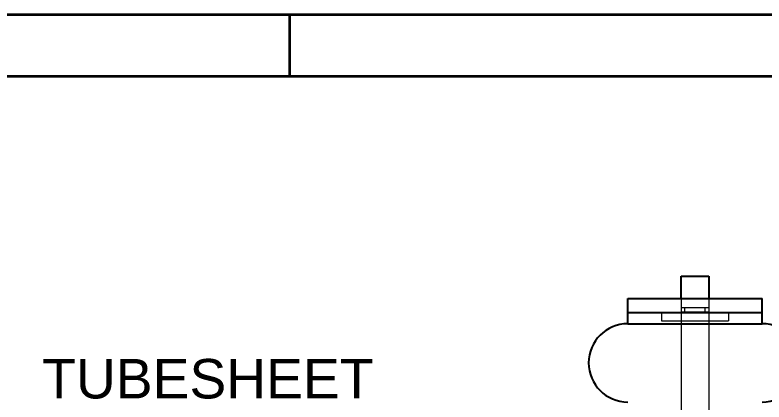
# Model space of a CAD drawing. Header units: inches. Extents: x 17 to 469, y 7 to 301.
# Drawn here: x 230.26 to 262.1, y 284.53 to 301 of the extents above; entities that cross this region are included whole.
import ezdxf

# ---------------------------------------------------------------- set-up
doc = ezdxf.new("R2010")
doc.units = ezdxf.units.IN
doc.header["$LTSCALE"] = 14
doc.header["$MEASUREMENT"] = 0
doc.linetypes.add('DASHED', pattern=[0.2067, 0.1654, -0.0413])
doc.linetypes.add('HIDD1', pattern=[0.09713, 0.064753, -0.032377])
doc.layers.get('0').update_dxf_attribs({"lineweight": 25})
for name, color, linetype, lineweight in [('Border', 7, 'Continuous', 35), ('Hidden', 7, 'DASHED', 18), ('Symbol (ANSI)', 7, 'Continuous', 25)]:
    doc.layers.add(name, color=color, linetype=linetype, lineweight=lineweight)
doc.styles.add('Note Text (ANSI)', font='arial.ttf')

# ---------------------------------------------------------------- blocks, each defined once
blk = doc.blocks.new('Borders 22x34_D')
at = {"layer": 'Border'}
for p, q in [((33.5, 21.5), (1.25, 21.5)), ((17.2812, 21.5), (17.2812, 21.3125)), ((33.3125, 21.3125), (1.25, 21.3125))]:
    blk.add_line(p, q, dxfattribs=at)
blk = doc.blocks.new('UPPER HEAD ADN ELEMENT DETAIL')
for p, q in [((-0.1023, 0.504), (-0.0603, 0.504)), ((-0.1023, 0.47), (-0.1023, 0.504)), ((-0.0603, 0.504), (-0.0603, 0.47)), ((-0.1833, 0.47), (0.0207, 0.47)), ((-0.1833, 0.4487), (-0.1833, 0.47)), ((0.0207, 0.4487), (0.0207, 0.47)), ((-0.1833, 0.4487), (0.0207, 0.4487)), ((-0.1833, 0.4317), (-0.1833, 0.4487)), ((0.0207, 0.4317), (0.0207, 0.4487)), ((-0.1833, 0.4317), (0.0207, 0.4317))]:
    blk.add_line(p, q)
for centre, start, end in [((-0.1833, 0.3722), 90, 270), ((0.0207, 0.3722), 270, 90)]:
    blk.add_arc(centre, 0.0595, start, end)
at = {"layer": 'Hidden', "linetype": 'HIDD1'}
for p, q in [((-0.1023, 0.47), (-0.1023, 0.1907)), ((-0.0603, 0.47), (-0.0603, 0.1907)), ((-0.1023, 0.4562), (-0.0603, 0.4562)), ((-0.0966, 0.4498), (-0.0966, 0.4562)), ((-0.066, 0.4498), (-0.066, 0.4562)), ((-0.1323, 0.4487), (-0.1323, 0.436)), ((-0.1023, 0.4498), (-0.0603, 0.4498)), ((-0.0303, 0.4487), (-0.0303, 0.436)), ((-0.1323, 0.436), (-0.0303, 0.436))]:
    blk.add_line(p, q, dxfattribs=at)
at = {"layer": 'Symbol (ANSI)', "color": 7, "insert": (-0.5695, 0.3005), "char_height": 0.06, "attachment_point": 6, "line_spacing_factor": 0.944221, "style": 'Note Text (ANSI)'}
blk.add_mtext('\\fArial|b0|i0;{\\H0.0600;TUBESHEET\\P}\\fArial|b0|i0;{\\H0.0600;LIFT SHAFT}', dxfattribs=at)

msp = doc.modelspace()

# ---------------------------------------------------------------- block references
for name, p, xscale, yscale, zscale in [('Borders 22x34_D', (0, 0), 14, 14, 14), ('UPPER HEAD ADN ELEMENT DETAIL', (261.44737, 275.77194), 28, 28, 28)]:
    msp.add_blockref(name, p, dxfattribs=dict(xscale=xscale, yscale=yscale, zscale=zscale))

doc.saveas('drawing.dxf')
